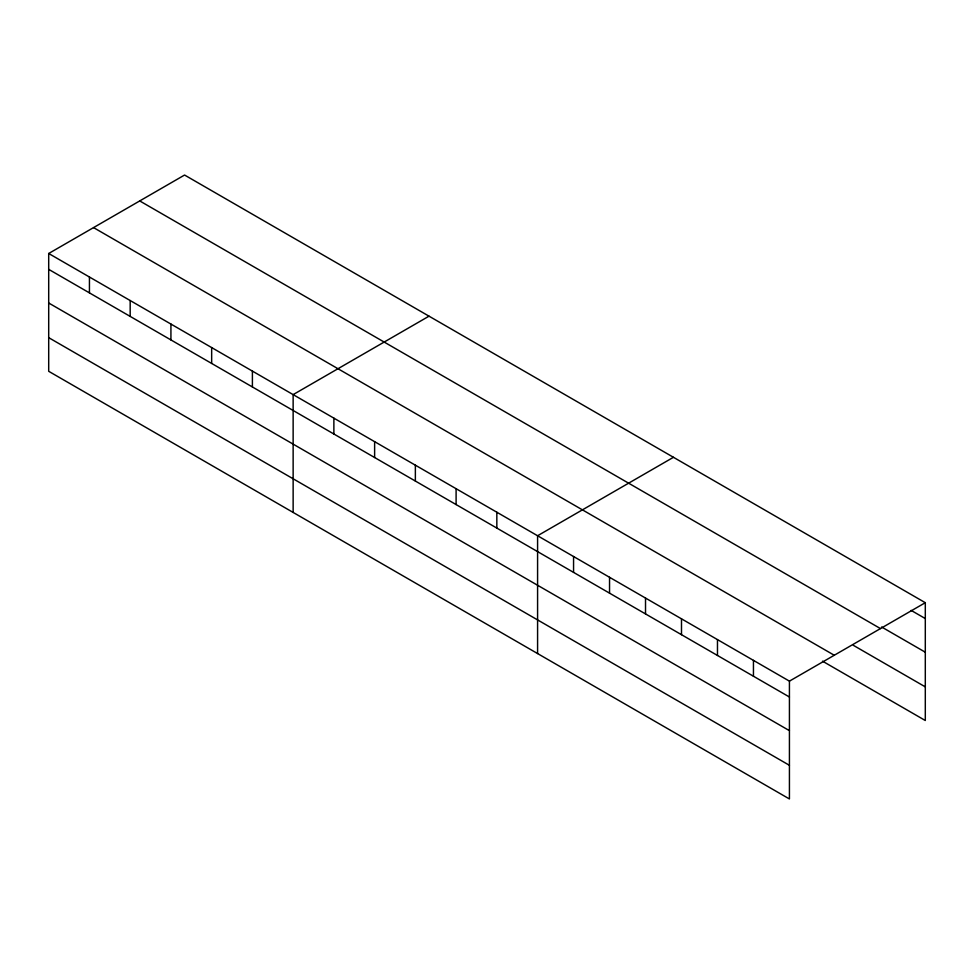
<?xml version="1.0" encoding="UTF-8"?>
<svg xmlns="http://www.w3.org/2000/svg" width="974" height="974" viewBox="0 0 974 974"><rect width="100%" height="100%" fill="white"/><g stroke="black" fill="none" stroke-linecap="round" stroke-linejoin="round"><path stroke-width="1.46" d="M789.427 730.658L789.427 681.143L48.7 253.496L48.7 371.301L789.427 798.96L789.427 730.658L48.7 302.999M822.506 661.163L925.3 720.504L925.3 602.699L184.573 175.04L48.7 253.496M429.01 316.173L293.137 394.616L293.137 512.421M673.448 457.293L537.587 535.749L537.587 653.554M789.427 681.143L925.3 602.699M911.165 610.406L925.3 618.563M881.616 626.988L925.3 652.203M139.732 200.936L880.459 628.583M853.346 645.324L925.3 686.865M93.541 227.599L834.268 655.259M48.7 269.36L789.427 697.007M48.7 337.661L789.427 765.308M753.45 660.372L753.45 676.236M717.473 639.601L717.473 655.465M681.496 618.831L681.496 634.695M645.519 598.06L645.519 613.924M609.541 577.29L609.541 593.154M573.564 556.519L573.564 572.383M496.837 512.227L496.837 528.091M456.1 488.704L456.1 504.569M415.362 465.182L415.362 481.046M374.625 441.66L374.625 457.524M333.875 418.138L333.875 434.002M252.4 371.094L252.4 386.958M211.662 347.572L211.662 363.436M170.925 324.05L170.925 339.914M130.175 300.528L130.175 316.392M89.438 277.006L89.438 292.882"/></g></svg>
